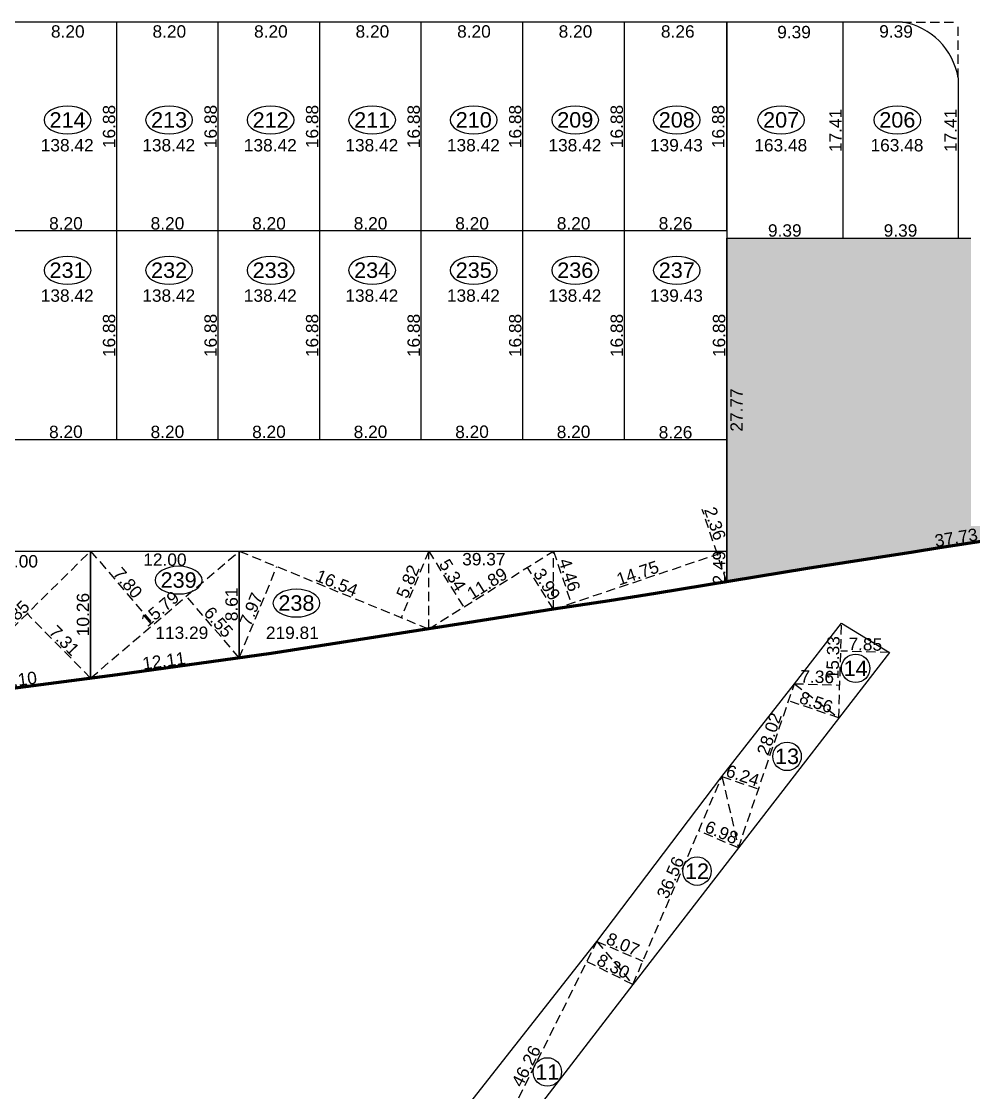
# Model space of a CAD drawing. Header units: millimetres. Extents: x 9625 to 10808, y -1607 to -1252.
# Drawn here: x 10515.7 to 10591.9, y -1510.8 to -1424.3 of the extents above; entities that cross this region are included whole.
import ezdxf

# ---------------------------------------------------------------- set-up
doc = ezdxf.new("R2010")
doc.units = ezdxf.units.MM
doc.header["$LTSCALE"] = 3
doc.header["$MEASUREMENT"] = 0
doc.header["$PDMODE"] = 35
doc.header["$PDSIZE"] = 1
doc.linetypes.add('1', pattern=[0])
doc.linetypes.add('HIDDEN', pattern=[0.375, 0.25, -0.125])
doc.layers.get('0').update_dxf_attribs({"linetype": '1'})
doc.layers.get('Defpoints').update_dxf_attribs({"linetype": 'HIDDEN'})
for name, color, linetype in [('DIM', 8, 'HIDDEN'), ('DIM1', 8, 'Continuous'), ('PLOT TEXT', 3, 'Continuous'), ('Text', 3, 'Continuous'), ('WALL', 6, 'Continuous')]:
    doc.layers.add(name, color=color, linetype=linetype)
doc.styles.add('ARIAL', font='arial.ttf')
doc.styles.get("Standard").update_dxf_attribs({"font": 'arial.ttf'})
doc.dimstyles.new('ISO-25', dxfattribs={"dimtxt": 1, "dimasz": 1, "dimexe": 0, "dimexo": 0, "dimgap": 0.1, "dimtad": 1, "dimzin": 0, "dimdsep": 46, "dimtxsty": 'Standard', "dimblk": 'NONE', "dimcen": 2.5, "dimse1": 1, "dimse2": 1, "dimclrd": 256, "dimclre": 256, "dimclrt": 3, "dimadec": 0, "dimazin": 0, "dimtfac": 1, "dimtmove": 0, "dimatfit": 3, "dimfxl": 1, "dimarcsym": 0})
doc.dimstyles.get("Standard").update_dxf_attribs({"dimtxt": 1, "dimasz": 0, "dimexe": 0, "dimexo": 0, "dimgap": 0.1, "dimtad": 1, "dimzin": 0, "dimdsep": 46, "dimtxsty": 'Standard', "dimcen": 0, "dimse1": 1, "dimse2": 1, "dimsd1": 1, "dimsd2": 1, "dimclrd": 256, "dimclre": 256, "dimclrt": 3, "dimadec": 0, "dimazin": 0, "dimtfac": 1, "dimtix": 1, "dimtofl": 0, "dimtmove": 2, "dimatfit": 3, "dimfxl": 1, "dimtolj": 1, "dimtzin": 0, "dimlwd": -1, "dimlwe": -1, "dimarcsym": 0})

# ---------------------------------------------------------------- blocks, each defined once
blk = doc.blocks.new('*D1762')
at = {"layer": 'Defpoints', "color": 0}
for p in [(10609.959, -1463.617), (10609.959, -1463.617), (10572.698, -1469.559)]:
    blk.add_point(p, dxfattribs=at)
at = {"layer": 'DIM1', "color": 3, "insert": (10591.232, -1465.985), "char_height": 1, "attachment_point": 5, "rotation": 9.06059}
blk.add_mtext('\\A1;37.73', dxfattribs=at)
blk = doc.blocks.new('*D1761')
at = {"layer": 'Defpoints', "color": 0}
for p in [(10572.698, -1441.788), (10675.519, -1441.788), (10675.519, -1441.788)]:
    blk.add_point(p, dxfattribs=at)
at = {"layer": 'DIM1', "color": 3, "insert": (10624.109, -1442.597), "char_height": 1, "attachment_point": 5}
blk.add_mtext('\\A1;102.82', dxfattribs=at)
blk = doc.blocks.new('*D1760')
at = {"layer": 'Defpoints', "color": 0}
for p in [(10572.698, -1441.788), (10572.698, -1441.788), (10572.698, -1469.559)]:
    blk.add_point(p, dxfattribs=at)
at = {"layer": 'DIM1', "color": 3, "insert": (10573.497, -1455.673), "char_height": 1, "attachment_point": 5, "rotation": 90}
blk.add_mtext('\\A1;27.77', dxfattribs=at)
blk = doc.blocks.new('*D1682')
at = {"layer": 'Defpoints', "color": 0}
for p in [(10558.717, -1467.071), (10560.139, -1471.297), (10560.139, -1471.297)]:
    blk.add_point(p, dxfattribs=at)
at = {"layer": 'DIM', "lineweight": -2}
blk.add_line((10558.717, -1467.071), (10560.139, -1471.297), dxfattribs=at)
at = {"layer": 'DIM', "color": 3, "insert": (10560.007, -1468.989), "char_height": 1, "attachment_point": 5, "rotation": 288.59824}
blk.add_mtext('4.46', dxfattribs=at)
blk = doc.blocks.new('_None')
blk = doc.blocks.new('*D1681')
at = {"layer": 'Defpoints', "color": 0}
for p in [(10571.946, -1467.324), (10571.946, -1467.324), (10572.698, -1469.559)]:
    blk.add_point(p, dxfattribs=at)
at = {"layer": 'DIM', "lineweight": -2}
for p, q in [((10571.946, -1467.324), (10570.73, -1463.709)), ((10572.698, -1469.559), (10571.946, -1467.324))]:
    blk.add_line(p, q, dxfattribs=at)
at = {"layer": 'DIM', "color": 3, "insert": (10571.757, -1464.848), "char_height": 1, "attachment_point": 5, "rotation": 288.59824}
blk.add_mtext('2.36', dxfattribs=at)
blk = doc.blocks.new('*D1680')
at = {"layer": 'Defpoints', "color": 0}
for p in [(10572.698, -1467.071), (10572.698, -1467.071), (10558.717, -1471.775)]:
    blk.add_point(p, dxfattribs=at)
at = {"layer": 'DIM', "lineweight": -2}
blk.add_line((10558.717, -1471.775), (10572.698, -1467.071), dxfattribs=at)
at = {"layer": 'DIM', "color": 3, "insert": (10565.513, -1468.844), "char_height": 1, "attachment_point": 5, "rotation": 18.59824}
blk.add_mtext('14.75', dxfattribs=at)
blk = doc.blocks.new('*D1679')
at = {"layer": 'Defpoints', "color": 0}
for p in [(10548.632, -1467.07), (10551.456, -1471.599), (10551.456, -1471.599)]:
    blk.add_point(p, dxfattribs=at)
at = {"layer": 'DIM', "lineweight": -2}
blk.add_line((10548.632, -1467.07), (10551.456, -1471.599), dxfattribs=at)
at = {"layer": 'DIM', "color": 3, "insert": (10550.562, -1469.011), "char_height": 1, "attachment_point": 5, "rotation": 301.94897}
blk.add_mtext('5.34', dxfattribs=at)
blk = doc.blocks.new('*D1678')
at = {"layer": 'Defpoints', "color": 0}
for p in [(10556.605, -1468.388), (10556.605, -1468.388), (10558.717, -1471.775)]:
    blk.add_point(p, dxfattribs=at)
at = {"layer": 'DIM', "lineweight": -2}
blk.add_line((10558.717, -1471.775), (10556.605, -1468.388), dxfattribs=at)
at = {"layer": 'DIM', "color": 3, "insert": (10558.179, -1469.758), "char_height": 1, "attachment_point": 5, "rotation": 301.94897}
blk.add_mtext('3.99', dxfattribs=at)
blk = doc.blocks.new('*D1677')
at = {"layer": 'Defpoints', "color": 0}
for p in [(10558.717, -1467.071), (10558.717, -1467.071), (10548.632, -1473.36)]:
    blk.add_point(p, dxfattribs=at)
at = {"layer": 'DIM', "lineweight": -2}
blk.add_line((10548.632, -1473.36), (10558.717, -1467.071), dxfattribs=at)
at = {"layer": 'DIM', "color": 3, "insert": (10553.351, -1469.697), "char_height": 1, "attachment_point": 5, "rotation": 31.94897}
blk.add_mtext('11.89', dxfattribs=at)
blk = doc.blocks.new('*D1676')
at = {"layer": 'Defpoints', "color": 0}
for p in [(10536.36, -1468.315), (10536.37, -1468.319), (10533.332, -1475.683)]:
    blk.add_point(p, dxfattribs=at)
at = {"layer": 'DIM', "lineweight": -2}
blk.add_line((10533.341, -1475.687), (10536.37, -1468.319), dxfattribs=at)
at = {"layer": 'DIM', "color": 3, "insert": (10534.291, -1471.771), "char_height": 1, "attachment_point": 5, "rotation": 67.65286}
blk.add_mtext('7.97', dxfattribs=at)
blk = doc.blocks.new('*D1675')
at = {"layer": 'Defpoints', "color": 0}
for p in [(10548.632, -1467.07), (10546.42, -1472.451), (10546.42, -1472.451)]:
    blk.add_point(p, dxfattribs=at)
at = {"layer": 'DIM', "lineweight": -2}
blk.add_line((10548.632, -1467.07), (10546.42, -1472.451), dxfattribs=at)
at = {"layer": 'DIM', "color": 3, "insert": (10546.961, -1469.529), "char_height": 1, "attachment_point": 5, "rotation": 67.65286}
blk.add_mtext('5.82', dxfattribs=at)
blk = doc.blocks.new('*D1674')
at = {"layer": 'Defpoints', "color": 0}
for p in [(10533.332, -1467.07), (10548.632, -1473.36), (10548.632, -1473.36)]:
    blk.add_point(p, dxfattribs=at)
at = {"layer": 'DIM', "lineweight": -2}
blk.add_line((10533.332, -1467.07), (10548.632, -1473.36), dxfattribs=at)
at = {"layer": 'DIM', "color": 3, "insert": (10541.214, -1469.651), "char_height": 1, "attachment_point": 5, "rotation": 337.65286}
blk.add_mtext('16.54', dxfattribs=at)
blk = doc.blocks.new('*D780')
at = {"layer": 'Defpoints', "color": 0}
for p in [(10591.388, -1441.788), (10600.388, -1441.788), (10600.388, -1441.788)]:
    blk.add_point(p, dxfattribs=at)
at = {"layer": 'DIM1', "color": 3, "insert": (10595.888, -1441.177), "char_height": 1, "attachment_point": 5}
blk.add_mtext('\\A1;9.00', dxfattribs=at)
blk = doc.blocks.new('*D1927')
at = {"layer": 'Defpoints', "color": 0}
for p in [(10582.088, -1441.788), (10591.388, -1441.788), (10591.388, -1441.788)]:
    blk.add_point(p, dxfattribs=at)
at = {"layer": 'DIM1', "color": 3, "insert": (10586.738, -1441.177), "char_height": 1, "attachment_point": 5}
blk.add_mtext('\\A1;9.39', dxfattribs=at)
blk = doc.blocks.new('*D1928')
at = {"layer": 'Defpoints', "color": 0}
for p in [(10582.088, -1424.331), (10591.388, -1424.382), (10591.389, -1424.33)]:
    blk.add_point(p, dxfattribs=at)
at = {"layer": 'DIM1', "color": 3, "insert": (10586.377, -1425.097), "char_height": 1, "attachment_point": 5, "rotation": 359.68534}
blk.add_mtext('\\A1;9.39', dxfattribs=at)
blk = doc.blocks.new('*D779')
at = {"layer": 'Defpoints', "color": 0}
for p in [(10591.388, -1424.382), (10591.388, -1441.788), (10591.388, -1441.788)]:
    blk.add_point(p, dxfattribs=at)
at = {"layer": 'DIM1', "color": 3, "insert": (10590.786, -1433.085), "char_height": 1, "attachment_point": 5, "rotation": 90}
blk.add_mtext('\\A1;17.41', dxfattribs=at)
blk = doc.blocks.new('*D778')
at = {"layer": 'Defpoints', "color": 0}
for p in [(10572.698, -1441.788), (10582.088, -1441.788), (10582.088, -1441.788)]:
    blk.add_point(p, dxfattribs=at)
at = {"layer": 'DIM1', "color": 3, "insert": (10577.393, -1441.177), "char_height": 1, "attachment_point": 5}
blk.add_mtext('\\A1;9.39', dxfattribs=at)
blk = doc.blocks.new('*D777')
at = {"layer": 'Defpoints', "color": 0}
for p in [(10572.698, -1424.382), (10582.088, -1424.382), (10582.088, -1424.382)]:
    blk.add_point(p, dxfattribs=at)
at = {"layer": 'DIM1', "color": 3, "insert": (10578.138, -1425.148), "char_height": 1, "attachment_point": 5, "rotation": 360}
blk.add_mtext('\\A1;9.39', dxfattribs=at)
blk = doc.blocks.new('*D776')
at = {"layer": 'Defpoints', "color": 0}
for p in [(10582.088, -1424.382), (10582.088, -1441.788), (10582.088, -1441.788)]:
    blk.add_point(p, dxfattribs=at)
at = {"layer": 'DIM1', "color": 3, "insert": (10581.486, -1433.085), "char_height": 1, "attachment_point": 5, "rotation": 90}
blk.add_mtext('\\A1;17.41', dxfattribs=at)
blk = doc.blocks.new('*D775')
at = {"layer": 'Defpoints', "color": 0}
for p in [(10564.438, -1424.331), (10572.698, -1424.331), (10572.698, -1424.331)]:
    blk.add_point(p, dxfattribs=at)
at = {"layer": 'DIM1', "color": 3, "insert": (10568.748, -1425.097), "char_height": 1, "attachment_point": 5, "rotation": 360}
blk.add_mtext('\\A1;8.26', dxfattribs=at)
blk = doc.blocks.new('*D774')
at = {"layer": 'Defpoints', "color": 0}
for p in [(10564.438, -1441.211), (10572.698, -1441.211), (10572.698, -1441.211)]:
    blk.add_point(p, dxfattribs=at)
at = {"layer": 'DIM1', "color": 3, "insert": (10568.568, -1440.6), "char_height": 1, "attachment_point": 5}
blk.add_mtext('\\A1;8.26', dxfattribs=at)
blk = doc.blocks.new('*D773')
at = {"layer": 'Defpoints', "color": 0}
for p in [(10572.638, -1424.331), (10572.638, -1441.211), (10572.638, -1441.211)]:
    blk.add_point(p, dxfattribs=at)
at = {"layer": 'DIM1', "color": 3, "insert": (10572.028, -1432.771), "char_height": 1, "attachment_point": 5, "rotation": 90}
blk.add_mtext('\\A1;16.88', dxfattribs=at)
blk = doc.blocks.new('*D772')
at = {"layer": 'Defpoints', "color": 0}
for p in [(10556.238, -1424.331), (10564.438, -1424.331), (10564.438, -1424.331)]:
    blk.add_point(p, dxfattribs=at)
at = {"layer": 'DIM1', "color": 3, "insert": (10560.488, -1425.097), "char_height": 1, "attachment_point": 5, "rotation": 360}
blk.add_mtext('\\A1;8.20', dxfattribs=at)
blk = doc.blocks.new('*D771')
at = {"layer": 'Defpoints', "color": 0}
for p in [(10556.238, -1441.211), (10564.438, -1441.211), (10564.438, -1441.211)]:
    blk.add_point(p, dxfattribs=at)
at = {"layer": 'DIM1', "color": 3, "insert": (10560.338, -1440.6), "char_height": 1, "attachment_point": 5}
blk.add_mtext('\\A1;8.20', dxfattribs=at)
blk = doc.blocks.new('*D770')
at = {"layer": 'Defpoints', "color": 0}
for p in [(10556.238, -1458.091), (10564.438, -1458.014), (10564.438, -1458.014)]:
    blk.add_point(p, dxfattribs=at)
at = {"layer": 'DIM1', "color": 3, "insert": (10560.333, -1457.442), "char_height": 1, "attachment_point": 5, "rotation": 0.53529}
blk.add_mtext('\\A1;8.20', dxfattribs=at)
blk = doc.blocks.new('*D769')
at = {"layer": 'Defpoints', "color": 0}
for p in [(10564.438, -1441.211), (10564.438, -1458.091), (10564.438, -1458.091)]:
    blk.add_point(p, dxfattribs=at)
at = {"layer": 'DIM1', "color": 3, "insert": (10563.828, -1449.651), "char_height": 1, "attachment_point": 5, "rotation": 90}
blk.add_mtext('\\A1;16.88', dxfattribs=at)
blk = doc.blocks.new('*D768')
at = {"layer": 'Defpoints', "color": 0}
for p in [(10564.438, -1424.331), (10564.438, -1441.211), (10564.438, -1441.211)]:
    blk.add_point(p, dxfattribs=at)
at = {"layer": 'DIM1', "color": 3, "insert": (10563.828, -1432.771), "char_height": 1, "attachment_point": 5, "rotation": 90}
blk.add_mtext('\\A1;16.88', dxfattribs=at)
blk = doc.blocks.new('*D767')
at = {"layer": 'Defpoints', "color": 0}
for p in [(10548.038, -1424.331), (10556.238, -1424.331), (10556.238, -1424.331)]:
    blk.add_point(p, dxfattribs=at)
at = {"layer": 'DIM1', "color": 3, "insert": (10552.288, -1425.097), "char_height": 1, "attachment_point": 5, "rotation": 360}
blk.add_mtext('\\A1;8.20', dxfattribs=at)
blk = doc.blocks.new('*D766')
at = {"layer": 'Defpoints', "color": 0}
for p in [(10548.038, -1441.211), (10556.238, -1441.211), (10556.238, -1441.211)]:
    blk.add_point(p, dxfattribs=at)
at = {"layer": 'DIM1', "color": 3, "insert": (10552.138, -1440.6), "char_height": 1, "attachment_point": 5}
blk.add_mtext('\\A1;8.20', dxfattribs=at)
blk = doc.blocks.new('*D765')
at = {"layer": 'Defpoints', "color": 0}
for p in [(10548.038, -1458.091), (10556.238, -1458.014), (10556.238, -1458.014)]:
    blk.add_point(p, dxfattribs=at)
at = {"layer": 'DIM1', "color": 3, "insert": (10552.133, -1457.442), "char_height": 1, "attachment_point": 5, "rotation": 0.53529}
blk.add_mtext('\\A1;8.20', dxfattribs=at)
blk = doc.blocks.new('*D764')
at = {"layer": 'Defpoints', "color": 0}
for p in [(10556.238, -1441.211), (10556.238, -1458.091), (10556.238, -1458.091)]:
    blk.add_point(p, dxfattribs=at)
at = {"layer": 'DIM1', "color": 3, "insert": (10555.628, -1449.651), "char_height": 1, "attachment_point": 5, "rotation": 90}
blk.add_mtext('\\A1;16.88', dxfattribs=at)
blk = doc.blocks.new('*D763')
at = {"layer": 'Defpoints', "color": 0}
for p in [(10556.238, -1424.331), (10556.238, -1441.211), (10556.238, -1441.211)]:
    blk.add_point(p, dxfattribs=at)
at = {"layer": 'DIM1', "color": 3, "insert": (10555.628, -1432.771), "char_height": 1, "attachment_point": 5, "rotation": 90}
blk.add_mtext('\\A1;16.88', dxfattribs=at)
blk = doc.blocks.new('*D762')
at = {"layer": 'Defpoints', "color": 0}
for p in [(10539.838, -1424.331), (10548.038, -1424.331), (10548.038, -1424.331)]:
    blk.add_point(p, dxfattribs=at)
at = {"layer": 'DIM1', "color": 3, "insert": (10544.088, -1425.097), "char_height": 1, "attachment_point": 5, "rotation": 360}
blk.add_mtext('\\A1;8.20', dxfattribs=at)
blk = doc.blocks.new('*D761')
at = {"layer": 'Defpoints', "color": 0}
for p in [(10539.838, -1441.211), (10548.038, -1441.211), (10548.038, -1441.211)]:
    blk.add_point(p, dxfattribs=at)
at = {"layer": 'DIM1', "color": 3, "insert": (10543.938, -1440.6), "char_height": 1, "attachment_point": 5}
blk.add_mtext('\\A1;8.20', dxfattribs=at)
blk = doc.blocks.new('*D760')
at = {"layer": 'Defpoints', "color": 0}
for p in [(10539.838, -1458.091), (10548.038, -1458.014), (10548.038, -1458.014)]:
    blk.add_point(p, dxfattribs=at)
at = {"layer": 'DIM1', "color": 3, "insert": (10543.933, -1457.442), "char_height": 1, "attachment_point": 5, "rotation": 0.53529}
blk.add_mtext('\\A1;8.20', dxfattribs=at)
blk = doc.blocks.new('*D759')
at = {"layer": 'Defpoints', "color": 0}
for p in [(10548.038, -1441.211), (10548.038, -1458.091), (10548.038, -1458.091)]:
    blk.add_point(p, dxfattribs=at)
at = {"layer": 'DIM1', "color": 3, "insert": (10547.428, -1449.651), "char_height": 1, "attachment_point": 5, "rotation": 90}
blk.add_mtext('\\A1;16.88', dxfattribs=at)
blk = doc.blocks.new('*D758')
at = {"layer": 'Defpoints', "color": 0}
for p in [(10548.038, -1424.331), (10548.038, -1441.211), (10548.038, -1441.211)]:
    blk.add_point(p, dxfattribs=at)
at = {"layer": 'DIM1', "color": 3, "insert": (10547.428, -1432.771), "char_height": 1, "attachment_point": 5, "rotation": 90}
blk.add_mtext('\\A1;16.88', dxfattribs=at)
blk = doc.blocks.new('*D757')
at = {"layer": 'Defpoints', "color": 0}
for p in [(10531.638, -1424.331), (10539.838, -1424.331), (10539.838, -1424.331)]:
    blk.add_point(p, dxfattribs=at)
at = {"layer": 'DIM1', "color": 3, "insert": (10535.888, -1425.097), "char_height": 1, "attachment_point": 5, "rotation": 360}
blk.add_mtext('\\A1;8.20', dxfattribs=at)
blk = doc.blocks.new('*D756')
at = {"layer": 'Defpoints', "color": 0}
for p in [(10531.638, -1441.211), (10539.838, -1441.211), (10539.838, -1441.211)]:
    blk.add_point(p, dxfattribs=at)
at = {"layer": 'DIM1', "color": 3, "insert": (10535.738, -1440.6), "char_height": 1, "attachment_point": 5}
blk.add_mtext('\\A1;8.20', dxfattribs=at)
blk = doc.blocks.new('*D755')
at = {"layer": 'Defpoints', "color": 0}
for p in [(10531.638, -1458.091), (10539.838, -1458.014), (10539.838, -1458.014)]:
    blk.add_point(p, dxfattribs=at)
at = {"layer": 'DIM1', "color": 3, "insert": (10535.733, -1457.442), "char_height": 1, "attachment_point": 5, "rotation": 0.53529}
blk.add_mtext('\\A1;8.20', dxfattribs=at)
blk = doc.blocks.new('*D754')
at = {"layer": 'Defpoints', "color": 0}
for p in [(10539.838, -1441.211), (10539.838, -1458.091), (10539.838, -1458.091)]:
    blk.add_point(p, dxfattribs=at)
at = {"layer": 'DIM1', "color": 3, "insert": (10539.228, -1449.651), "char_height": 1, "attachment_point": 5, "rotation": 90}
blk.add_mtext('\\A1;16.88', dxfattribs=at)
blk = doc.blocks.new('*D753')
at = {"layer": 'Defpoints', "color": 0}
for p in [(10539.838, -1424.331), (10539.838, -1441.211), (10539.838, -1441.211)]:
    blk.add_point(p, dxfattribs=at)
at = {"layer": 'DIM1', "color": 3, "insert": (10539.228, -1432.771), "char_height": 1, "attachment_point": 5, "rotation": 90}
blk.add_mtext('\\A1;16.88', dxfattribs=at)
blk = doc.blocks.new('*D752')
at = {"layer": 'Defpoints', "color": 0}
for p in [(10523.438, -1424.331), (10531.638, -1424.331), (10531.638, -1424.331)]:
    blk.add_point(p, dxfattribs=at)
at = {"layer": 'DIM1', "color": 3, "insert": (10527.688, -1425.097), "char_height": 1, "attachment_point": 5, "rotation": 360}
blk.add_mtext('\\A1;8.20', dxfattribs=at)
blk = doc.blocks.new('*D751')
at = {"layer": 'Defpoints', "color": 0}
for p in [(10523.438, -1441.211), (10531.638, -1441.211), (10531.638, -1441.211)]:
    blk.add_point(p, dxfattribs=at)
at = {"layer": 'DIM1', "color": 3, "insert": (10527.538, -1440.6), "char_height": 1, "attachment_point": 5}
blk.add_mtext('\\A1;8.20', dxfattribs=at)
blk = doc.blocks.new('*D750')
at = {"layer": 'Defpoints', "color": 0}
for p in [(10523.438, -1458.091), (10531.638, -1458.014), (10531.638, -1458.014)]:
    blk.add_point(p, dxfattribs=at)
at = {"layer": 'DIM1', "color": 3, "insert": (10527.533, -1457.442), "char_height": 1, "attachment_point": 5, "rotation": 0.53529}
blk.add_mtext('\\A1;8.20', dxfattribs=at)
blk = doc.blocks.new('*D749')
at = {"layer": 'Defpoints', "color": 0}
for p in [(10531.638, -1441.211), (10531.638, -1458.091), (10531.638, -1458.091)]:
    blk.add_point(p, dxfattribs=at)
at = {"layer": 'DIM1', "color": 3, "insert": (10531.028, -1449.651), "char_height": 1, "attachment_point": 5, "rotation": 90}
blk.add_mtext('\\A1;16.88', dxfattribs=at)
blk = doc.blocks.new('*D748')
at = {"layer": 'Defpoints', "color": 0}
for p in [(10531.638, -1424.331), (10531.638, -1441.211), (10531.638, -1441.211)]:
    blk.add_point(p, dxfattribs=at)
at = {"layer": 'DIM1', "color": 3, "insert": (10531.028, -1432.771), "char_height": 1, "attachment_point": 5, "rotation": 90}
blk.add_mtext('\\A1;16.88', dxfattribs=at)
blk = doc.blocks.new('*D747')
at = {"layer": 'Defpoints', "color": 0}
for p in [(10515.238, -1424.331), (10523.438, -1424.331), (10523.438, -1424.331)]:
    blk.add_point(p, dxfattribs=at)
at = {"layer": 'DIM1', "color": 3, "insert": (10519.488, -1425.097), "char_height": 1, "attachment_point": 5, "rotation": 360}
blk.add_mtext('\\A1;8.20', dxfattribs=at)
blk = doc.blocks.new('*D746')
at = {"layer": 'Defpoints', "color": 0}
for p in [(10515.238, -1441.211), (10523.438, -1441.211), (10523.438, -1441.211)]:
    blk.add_point(p, dxfattribs=at)
at = {"layer": 'DIM1', "color": 3, "insert": (10519.338, -1440.6), "char_height": 1, "attachment_point": 5}
blk.add_mtext('\\A1;8.20', dxfattribs=at)
blk = doc.blocks.new('*D745')
at = {"layer": 'Defpoints', "color": 0}
for p in [(10515.238, -1458.091), (10523.438, -1458.014), (10523.438, -1458.014)]:
    blk.add_point(p, dxfattribs=at)
at = {"layer": 'DIM1', "color": 3, "insert": (10519.333, -1457.442), "char_height": 1, "attachment_point": 5, "rotation": 0.53529}
blk.add_mtext('\\A1;8.20', dxfattribs=at)
blk = doc.blocks.new('*D744')
at = {"layer": 'Defpoints', "color": 0}
for p in [(10523.438, -1441.211), (10523.438, -1458.091), (10523.438, -1458.091)]:
    blk.add_point(p, dxfattribs=at)
at = {"layer": 'DIM1', "color": 3, "insert": (10522.828, -1449.651), "char_height": 1, "attachment_point": 5, "rotation": 90}
blk.add_mtext('\\A1;16.88', dxfattribs=at)
blk = doc.blocks.new('*D743')
at = {"layer": 'Defpoints', "color": 0}
for p in [(10523.438, -1424.331), (10523.438, -1441.211), (10523.438, -1441.211)]:
    blk.add_point(p, dxfattribs=at)
at = {"layer": 'DIM1', "color": 3, "insert": (10522.828, -1432.771), "char_height": 1, "attachment_point": 5, "rotation": 90}
blk.add_mtext('\\A1;16.88', dxfattribs=at)
blk = doc.blocks.new('*D427')
at = {"layer": 'Defpoints', "color": 0}
for p in [(10578.154, -1477.845), (10581.831, -1477.953), (10581.833, -1477.892)]:
    blk.add_point(p, dxfattribs=at)
at = {"layer": 'DIM', "lineweight": -2}
blk.add_line((10578.156, -1477.785), (10581.833, -1477.892), dxfattribs=at)
at = {"layer": 'DIM', "color": 3, "insert": (10580.012, -1477.228), "char_height": 1, "attachment_point": 5, "rotation": 358.33006}
blk.add_mtext('7.36', dxfattribs=at)
blk = doc.blocks.new('*D426')
at = {"layer": 'Defpoints', "color": 0}
for p in [(10581.913, -1475.151), (10581.913, -1475.151), (10585.838, -1475.265)]:
    blk.add_point(p, dxfattribs=at)
at = {"layer": 'DIM', "lineweight": -2}
blk.add_line((10585.838, -1475.265), (10581.913, -1475.151), dxfattribs=at)
at = {"layer": 'DIM', "color": 3, "insert": (10583.893, -1474.598), "char_height": 1, "attachment_point": 5, "rotation": 358.33006}
blk.add_mtext('7.85', dxfattribs=at)
blk = doc.blocks.new('*D425')
at = {"layer": 'Defpoints', "color": 0}
for p in [(10581.979, -1472.89), (10581.979, -1472.89), (10581.755, -1480.552)]:
    blk.add_point(p, dxfattribs=at)
at = {"layer": 'DIM', "lineweight": -2}
blk.add_line((10581.755, -1480.552), (10581.979, -1472.89), dxfattribs=at)
at = {"layer": 'DIM', "color": 3, "insert": (10581.286, -1475.682), "char_height": 1, "attachment_point": 5, "rotation": 88.33006}
blk.add_mtext('15.33', dxfattribs=at)
blk = doc.blocks.new('*D424')
at = {"layer": 'Defpoints', "color": 0}
for p in [(10572.319, -1485.284), (10575.272, -1486.292), (10575.272, -1486.292)]:
    blk.add_point(p, dxfattribs=at)
at = {"layer": 'DIM', "lineweight": -2}
blk.add_line((10572.319, -1485.284), (10575.272, -1486.292), dxfattribs=at)
at = {"layer": 'DIM', "color": 3, "insert": (10573.993, -1485.21), "char_height": 1, "attachment_point": 5, "rotation": 341.16059}
blk.add_mtext('6.24', dxfattribs=at)
blk = doc.blocks.new('*D423')
at = {"layer": 'Defpoints', "color": 0}
for p in [(10577.703, -1479.169), (10577.703, -1479.169), (10581.755, -1480.552)]:
    blk.add_point(p, dxfattribs=at)
at = {"layer": 'DIM', "lineweight": -2}
blk.add_line((10581.755, -1480.552), (10577.703, -1479.169), dxfattribs=at)
at = {"layer": 'DIM', "color": 3, "insert": (10579.926, -1479.282), "char_height": 1, "attachment_point": 5, "rotation": 341.16059}
blk.add_mtext('8.56', dxfattribs=at)
blk = doc.blocks.new('*D422')
at = {"layer": 'Defpoints', "color": 0}
for p in [(10578.174, -1477.786), (10578.174, -1477.786), (10573.65, -1491.046)]:
    blk.add_point(p, dxfattribs=at)
at = {"layer": 'DIM', "lineweight": -2}
blk.add_line((10573.65, -1491.046), (10578.174, -1477.786), dxfattribs=at)
at = {"layer": 'DIM', "color": 3, "insert": (10576.144, -1481.846), "char_height": 1, "attachment_point": 5, "rotation": 71.16059}
blk.add_mtext('28.02', dxfattribs=at)
blk = doc.blocks.new('*D421')
at = {"layer": 'Defpoints', "color": 0}
for p in [(10562.225, -1498.607), (10565.933, -1500.195), (10565.933, -1500.195)]:
    blk.add_point(p, dxfattribs=at)
at = {"layer": 'DIM', "lineweight": -2}
blk.add_line((10562.225, -1498.607), (10565.933, -1500.195), dxfattribs=at)
at = {"layer": 'DIM', "color": 3, "insert": (10564.319, -1498.839), "char_height": 1, "attachment_point": 5, "rotation": 336.81417}
blk.add_mtext('8.07', dxfattribs=at)
blk = doc.blocks.new('*D420')
at = {"layer": 'Defpoints', "color": 0}
for p in [(10570.44, -1489.671), (10570.44, -1489.671), (10573.65, -1491.046)]:
    blk.add_point(p, dxfattribs=at)
at = {"layer": 'DIM', "lineweight": -2}
blk.add_line((10573.65, -1491.046), (10570.44, -1489.671), dxfattribs=at)
at = {"layer": 'DIM', "color": 3, "insert": (10572.286, -1489.797), "char_height": 1, "attachment_point": 5, "rotation": 336.81417}
blk.add_mtext('6.98', dxfattribs=at)
blk = doc.blocks.new('*D419')
at = {"layer": 'Defpoints', "color": 0}
for p in [(10572.319, -1485.284), (10572.319, -1485.284), (10565.122, -1502.088)]:
    blk.add_point(p, dxfattribs=at)
at = {"layer": 'DIM', "lineweight": -2}
blk.add_line((10565.122, -1502.088), (10572.319, -1485.284), dxfattribs=at)
at = {"layer": 'DIM', "color": 3, "insert": (10568.159, -1493.446), "char_height": 1, "attachment_point": 5, "rotation": 66.81417}
blk.add_mtext('36.56', dxfattribs=at)
blk = doc.blocks.new('*D417')
at = {"layer": 'Defpoints', "color": 0}
for p in [(10561.412, -1500.233), (10561.412, -1500.233), (10565.122, -1502.088)]:
    blk.add_point(p, dxfattribs=at)
at = {"layer": 'DIM', "lineweight": -2}
blk.add_line((10565.122, -1502.088), (10561.412, -1500.233), dxfattribs=at)
at = {"layer": 'DIM', "color": 3, "insert": (10563.54, -1500.614), "char_height": 1, "attachment_point": 5, "rotation": 333.43387}
blk.add_mtext('8.30', dxfattribs=at)
blk = doc.blocks.new('*D416')
at = {"layer": 'Defpoints', "color": 0}
for p in [(10562.225, -1498.607), (10562.225, -1498.607), (10551.882, -1519.293)]:
    blk.add_point(p, dxfattribs=at)
at = {"layer": 'DIM', "lineweight": -2}
blk.add_line((10551.882, -1519.293), (10562.225, -1498.607), dxfattribs=at)
at = {"layer": 'DIM', "color": 3, "insert": (10556.507, -1508.677), "char_height": 1, "attachment_point": 5, "rotation": 63.43387}
blk.add_mtext('46.26', dxfattribs=at)
blk = doc.blocks.new('*D287')
at = {"layer": 'Defpoints', "color": 0}
for p in [(10516.203, -1472.123), (10516.203, -1472.123), (10521.332, -1477.328)]:
    blk.add_point(p, dxfattribs=at)
at = {"layer": 'DIM', "lineweight": -2}
blk.add_line((10521.332, -1477.328), (10516.203, -1472.123), dxfattribs=at)
at = {"layer": 'DIM', "color": 3, "insert": (10519.203, -1474.297), "char_height": 1, "attachment_point": 5, "rotation": 314.57603}
blk.add_mtext('7.31', dxfattribs=at)
blk = doc.blocks.new('*D286')
at = {"layer": 'Defpoints', "color": 0}
for p in [(10521.332, -1467.07), (10521.332, -1467.07), (10509.332, -1478.894)]:
    blk.add_point(p, dxfattribs=at)
at = {"layer": 'DIM', "lineweight": -2}
blk.add_line((10509.332, -1478.894), (10521.332, -1467.07), dxfattribs=at)
at = {"layer": 'DIM', "color": 3, "insert": (10514.903, -1472.547), "char_height": 1, "attachment_point": 5, "rotation": 44.57603}
blk.add_mtext('16.85', dxfattribs=at)
blk = doc.blocks.new('*D285')
at = {"layer": 'Defpoints', "color": 0}
for p in [(10521.332, -1467.07), (10526.398, -1472.997), (10526.398, -1472.997)]:
    blk.add_point(p, dxfattribs=at)
at = {"layer": 'DIM', "lineweight": -2}
blk.add_line((10521.331, -1467.07), (10526.398, -1472.997), dxfattribs=at)
at = {"layer": 'DIM', "color": 3, "insert": (10524.329, -1469.637), "char_height": 1, "attachment_point": 5, "rotation": 310.52337}
blk.add_mtext('7.80', dxfattribs=at)
blk = doc.blocks.new('*D284')
at = {"layer": 'Defpoints', "color": 0}
for p in [(10529.069, -1470.714), (10529.078, -1470.706), (10533.332, -1475.683)]:
    blk.add_point(p, dxfattribs=at)
at = {"layer": 'DIM', "lineweight": -2}
blk.add_line((10533.323, -1475.69), (10529.069, -1470.714), dxfattribs=at)
at = {"layer": 'DIM', "color": 3, "insert": (10531.66, -1472.805), "char_height": 1, "attachment_point": 5, "rotation": 310.52337}
blk.add_mtext('6.55', dxfattribs=at)
blk = doc.blocks.new('*D283')
at = {"layer": 'Defpoints', "color": 0}
for p in [(10533.332, -1467.07), (10533.332, -1467.07), (10521.332, -1477.328)]:
    blk.add_point(p, dxfattribs=at)
at = {"layer": 'DIM', "lineweight": -2}
blk.add_line((10521.332, -1477.328), (10533.332, -1467.07), dxfattribs=at)
at = {"layer": 'DIM', "color": 3, "insert": (10526.935, -1471.735), "char_height": 1, "attachment_point": 5, "rotation": 40.52337}
blk.add_mtext('15.79', dxfattribs=at)
blk = doc.blocks.new('*D194')
at = {"layer": 'Defpoints', "color": 0}
for p in [(10572.698, -1441.211), (10572.698, -1441.211), (10572.698, -1458.091)]:
    blk.add_point(p, dxfattribs=at)
at = {"layer": 'DIM1', "color": 3, "insert": (10572.088, -1449.651), "char_height": 1, "attachment_point": 5, "rotation": 89.99985}
blk.add_mtext('\\A1;16.88', dxfattribs=at)
blk = doc.blocks.new('*D134')
at = {"layer": 'Defpoints', "color": 0}
for p in [(10533.332, -1475.683), (10533.334, -1475.703), (10521.332, -1477.328)]:
    blk.add_point(p, dxfattribs=at)
at = {"layer": 'DIM1', "color": 3, "insert": (10527.253, -1475.929), "char_height": 1, "attachment_point": 5, "rotation": 7.80652}
blk.add_mtext('\\A1;12.11', dxfattribs=at)
blk = doc.blocks.new('*D133')
at = {"layer": 'Defpoints', "color": 0}
for p in [(10521.332, -1477.328), (10521.332, -1477.328), (10509.332, -1478.894)]:
    blk.add_point(p, dxfattribs=at)
at = {"layer": 'DIM1', "color": 3, "insert": (10515.253, -1477.505), "char_height": 1, "attachment_point": 5, "rotation": 7.43569}
blk.add_mtext('\\A1;12.10', dxfattribs=at)
blk = doc.blocks.new('*D100')
at = {"layer": 'Defpoints', "color": 0}
for p in [(10521.332, -1467.07), (10521.332, -1467.07), (10521.332, -1477.328)]:
    blk.add_point(p, dxfattribs=at)
at = {"layer": 'DIM1', "color": 3, "insert": (10520.721, -1472.199), "char_height": 1, "attachment_point": 5, "rotation": 90}
blk.add_mtext('\\A1;10.26', dxfattribs=at)
blk = doc.blocks.new('*D99')
at = {"layer": 'Defpoints', "color": 0}
for p in [(10533.332, -1467.07), (10533.332, -1467.07), (10533.332, -1475.683)]:
    blk.add_point(p, dxfattribs=at)
at = {"layer": 'DIM1', "color": 3, "insert": (10532.721, -1471.376), "char_height": 1, "attachment_point": 5, "rotation": 90}
blk.add_mtext('\\A1;8.61', dxfattribs=at)
blk = doc.blocks.new('*D98')
at = {"layer": 'Defpoints', "color": 0}
for p in [(10533.332, -1467.07), (10572.698, -1467.071), (10572.698, -1467.071)]:
    blk.add_point(p, dxfattribs=at)
at = {"layer": 'DIM1', "color": 3, "insert": (10553.09, -1467.731), "char_height": 1, "attachment_point": 5, "rotation": 359.99952}
blk.add_mtext('\\A1;39.37', dxfattribs=at)
blk = doc.blocks.new('*D97')
at = {"layer": 'Defpoints', "color": 0}
for p in [(10521.332, -1467.07), (10533.332, -1467.07), (10533.332, -1467.07)]:
    blk.add_point(p, dxfattribs=at)
at = {"layer": 'DIM1', "color": 3, "insert": (10527.332, -1467.768), "char_height": 1, "attachment_point": 5}
blk.add_mtext('\\A1;12.00', dxfattribs=at)
blk = doc.blocks.new('*D96')
at = {"layer": 'Defpoints', "color": 0}
for p in [(10509.332, -1467.07), (10521.332, -1467.07), (10521.332, -1467.07)]:
    blk.add_point(p, dxfattribs=at)
at = {"layer": 'DIM1', "color": 3, "insert": (10515.332, -1467.9), "char_height": 1, "attachment_point": 5, "rotation": 359.99792}
blk.add_mtext('\\A1;12.00', dxfattribs=at)
blk = doc.blocks.new('*D1920')
at = {"layer": 'Defpoints', "color": 0}
for p in [(10564.438, -1458.091), (10572.698, -1458.091), (10572.698, -1458.091)]:
    blk.add_point(p, dxfattribs=at)
at = {"layer": 'DIM1', "color": 3, "insert": (10568.568, -1457.48), "char_height": 1, "attachment_point": 5}
blk.add_mtext('\\A1;8.26', dxfattribs=at)
blk = doc.blocks.new('*D1933')
at = {"layer": 'Defpoints', "color": 0}
for p in [(10572.698, -1467.071), (10572.698, -1467.071), (10572.698, -1469.559)]:
    blk.add_point(p, dxfattribs=at)
at = {"layer": 'DIM', "lineweight": -2}
blk.add_line((10572.698, -1469.559), (10572.698, -1467.071), dxfattribs=at)
at = {"layer": 'DIM', "color": 3, "insert": (10572.088, -1468.407), "char_height": 1, "attachment_point": 5, "rotation": 90}
blk.add_mtext('2.49', dxfattribs=at)

msp = doc.modelspace()

# ---------------------------------------------------------------- hatches: boundary and pattern name
at = {"layer": 'DIM', "ltscale": 0.05}
h = msp.add_hatch(dxfattribs=at)
h.set_pattern_fill('DOTS', color=82, scale=10)
h.paths.add_polyline_path([(10776.9077, -1564.1883), (10786.1515, -1555.1656), (10801.2252, -1540.4999), (10803.1904, -1538.5213), (10772.71, -1507.1009), (10764.6314, -1507.1009), (10764.6314, -1556.1009), (10759.6314, -1556.1009), (10759.6314, -1566.1006), (10759.6314, -1566.103), (10714.6314, -1566.1013), (10704.6314, -1566.1009), (10704.6314, -1577.1115), (10708.4604, -1576.317), (10722.7835, -1573.3041), (10725.7102, -1572.6806), (10745.611, -1578.6242), (10757.6224, -1582.1007), (10758.4076, -1582.3165), (10758.8723, -1581.8851), (10767.832, -1573.0911), (10771.1151, -1569.8688)])
h.paths.add_polyline_path([(10659.8884, -1441.7876), (10659.8884, -1451.0389), (10659.8884, -1451.0389), (10655.4524, -1452.3754), (10651.3485, -1453.6281), (10647.3092, -1454.7502), (10639.291, -1457.0142), (10637.4855, -1457.4225), (10630.1511, -1459.0811), (10621.7006, -1460.9893), (10618.3662, -1461.7423), (10608.6872, -1463.9009), (10604.2272, -1464.5509), (10602.4983, -1464.8388), (10599.9092, -1465.2688), (10595.193, -1465.999), (10589.887, -1466.8204), (10587.7681, -1467.1485), (10579.237, -1468.4859), (10572.6982, -1469.5592), (10572.6982, -1441.7876)])

# ---------------------------------------------------------------- linework, layer by layer
at = {"color": 7, "lineweight": 25}
msp.add_line((10572.6983, -1441.211), (10572.6983, -1424.331), dxfattribs=at)
at = {"layer": 'DIM'}
for p, q in [((10548.6318, -1473.3602), (10548.6318, -1467.0705)), ((10558.7172, -1471.7754), (10558.7172, -1467.0706)), ((10578.1745, -1477.7857), (10581.7554, -1480.5515)), ((10572.3192, -1485.2842), (10573.6502, -1491.0456)), ((10562.2252, -1498.6065), (10565.1218, -1502.0884))]:
    msp.add_line(p, q, dxfattribs=at)
at = {"layer": 'PLOT TEXT', "extrusion": (0, 0, -1)}
for centre in [(10519.4696, -1432.2408), (10527.6696, -1432.2408), (10535.8696, -1432.2408), (10544.0696, -1432.2408), (10552.2696, -1432.2408), (10560.4696, -1432.2408), (10568.6696, -1432.2408), (10577.0961, -1432.2408), (10586.4804, -1432.2408), (10519.4696, -1444.3882), (10527.6696, -1444.3882), (10535.8696, -1444.3882), (10544.0696, -1444.3882), (10552.2696, -1444.3882), (10560.4696, -1444.3882), (10568.6696, -1444.3882), (10528.4385, -1469.4192), (10537.9507, -1471.2758)]:
    msp.add_ellipse(centre, major_axis=(1.9004, 0), ratio=0.5882805, dxfattribs=at)
at = {"layer": 'Text', "linetype": 'Continuous'}
for centre in [(10583.1132, -1476.5444), (10577.5741, -1483.6582), (10570.3031, -1492.9259), (10558.2164, -1509.1505)]:
    msp.add_circle(centre, 1.1515, dxfattribs=at)
at = {"layer": 'WALL', "lineweight": 25}
for p, q in [((10586.8884, -1424.331), (10454.1384, -1424.331)), ((10523.4384, -1458.091), (10523.4384, -1424.2799)), ((10531.6384, -1458.091), (10531.6384, -1424.2799)), ((10539.8384, -1458.091), (10539.8384, -1424.2799)), ((10548.0384, -1458.091), (10548.0384, -1424.2799)), ((10556.2384, -1458.091), (10556.2384, -1424.2799)), ((10564.4384, -1458.091), (10564.4384, -1424.2799)), ((10572.6982, -1424.331), (10572.6982, -1469.5592)), ((10582.0884, -1424.331), (10582.0884, -1441.7876)), ((10591.3884, -1428.831), (10591.3884, -1441.7876)), ((10572.6982, -1441.211), (10449.6384, -1441.211)), ((10572.6982, -1441.7876), (10659.8884, -1441.7876)), ((10572.6982, -1458.091), (10454.1384, -1458.091)), ((10369.6239, -1467.0683), (10572.6982, -1467.0708)), ((10521.3316, -1467.0704), (10521.3316, -1477.3277)), ((10521.3316, -1477.3277), (10521.3316, -1467.0704)), ((10533.3316, -1467.0704), (10533.3316, -1475.6825)), ((10533.3316, -1475.6825), (10533.3316, -1467.0704))]:
    msp.add_line(p, q, dxfattribs=at)
at = {"layer": 'WALL', "linetype": 'HIDDEN', "lineweight": 25}
for p in [(10586.8884, -1424.331), (10591.3884, -1428.831)]:
    msp.add_line(p, (10591.3884, -1424.331), dxfattribs=at)
at = {"layer": 'WALL'}
for points in [[(10659.8884, -1441.7876), (10659.8884, -1451.0389), (10659.8884, -1451.0389), (10655.4524, -1452.3754), (10651.3485, -1453.6281), (10647.3092, -1454.7502), (10639.291, -1457.0142), (10637.4855, -1457.4225), (10630.1511, -1459.0811), (10621.7006, -1460.9893), (10618.3662, -1461.7423), (10608.6872, -1463.9009), (10604.2272, -1464.5509), (10602.4983, -1464.8388), (10599.9092, -1465.2688), (10595.193, -1465.999), (10589.887, -1466.8204), (10587.7681, -1467.1485), (10579.237, -1468.4859), (10572.6982, -1469.5592), (10572.6982, -1441.7876), (10659.8884, -1441.7876)], [(10542.3468, -1523.9091), (10562.2252, -1498.6065), (10572.3192, -1485.2842), (10578.1745, -1477.7857), (10581.9788, -1472.8904), (10585.8382, -1475.2655), (10573.6502, -1491.0456), (10565.1218, -1502.0884), (10551.8816, -1519.2929)]]:
    msp.add_lwpolyline(points, dxfattribs=at)
at = {"layer": 'WALL', "color": 5, "linetype": 'Continuous', "lineweight": 70}
msp.add_lwpolyline([(10595.193, -1465.999), (10589.887, -1466.8204), (10587.7681, -1467.1485), (10579.237, -1468.4859), (10566.9424, -1470.5039), (10563.2339, -1471.0772), (10558.7172, -1471.7754), (10551.771, -1472.8669), (10548.6318, -1473.3602), (10535.899, -1475.3488), (10523.4908, -1477.0637), (10506.7603, -1479.2472), (10504.7483, -1479.5389), (10502.895, -1479.8076), (10483.4061, -1481.1249), (10460.7649, -1482.5516), (10443.6989, -1483.5852)], dxfattribs=at)
at = {"layer": 'WALL'}
msp.add_lwpolyline([(10533.3317, -1467.0704), (10572.6982, -1467.0703), (10572.6982, -1469.5592), (10558.7172, -1471.7754), (10548.6318, -1473.3602), (10533.3345, -1475.7032), (10533.3316, -1475.6825)], close=True, dxfattribs=at)
at = {"layer": 'WALL', "lineweight": 25}
msp.add_arc((10585.9869, -1429.7326), 5.4763, 9.475941, 80.524059, dxfattribs=at)

# ---------------------------------------------------------------- texts
at = {"layer": 'PLOT TEXT', "linetype": 'Continuous', "attachment_point": 5, "style": 'ARIAL'}
for s, insert, char_height in [('\\A1;214', (10519.4696, -1432.2408), 1.25), ('\\A1;213', (10527.6696, -1432.2408), 1.25), ('\\A1;212', (10535.8696, -1432.2408), 1.25), ('\\A1;211', (10544.0696, -1432.2408), 1.25), ('\\A1;210', (10552.2696, -1432.2408), 1.25), ('\\A1;209', (10560.4696, -1432.2408), 1.25), ('\\A1;208', (10568.6696, -1432.2408), 1.25), ('\\A1;207', (10577.0961, -1432.2408), 1.25), ('\\A1;206', (10586.4804, -1432.2408), 1.25), ('\\A1;138.42', (10519.4409, -1434.2863), 1), ('\\A1;138.42', (10527.6409, -1434.2863), 1), ('\\A1;138.42', (10535.8409, -1434.2863), 1), ('\\A1;138.42', (10544.0409, -1434.2863), 1), ('\\A1;138.42', (10552.2409, -1434.2863), 1), ('\\A1;138.42', (10560.4409, -1434.2863), 1), ('\\A1;139.43', (10568.6409, -1434.2863), 1), ('\\A1;163.48', (10577.0674, -1434.2863), 1), ('\\A1;163.48', (10586.4516, -1434.2863), 1), ('\\A1;231', (10519.4696, -1444.3882), 1.25), ('\\A1;232', (10527.6696, -1444.3882), 1.25), ('\\A1;233', (10535.8696, -1444.3882), 1.25), ('\\A1;234', (10544.0696, -1444.3882), 1.25), ('\\A1;235', (10552.2696, -1444.3882), 1.25), ('\\A1;236', (10560.4696, -1444.3882), 1.25), ('\\A1;237', (10568.6696, -1444.3882), 1.25), ('\\A1;138.42', (10519.4409, -1446.4338), 1), ('\\A1;138.42', (10527.6409, -1446.4338), 1), ('\\A1;138.42', (10535.8409, -1446.4338), 1), ('\\A1;138.42', (10544.0409, -1446.4338), 1), ('\\A1;138.42', (10552.2409, -1446.4338), 1), ('\\A1;138.42', (10560.4409, -1446.4338), 1), ('\\A1;139.43', (10568.6409, -1446.4338), 1), ('\\A1;239', (10528.4385, -1469.4192), 1.25), ('\\A1;238', (10537.9507, -1471.2758), 1.25), ('\\A1;113.29', (10528.697, -1473.6789), 1), ('\\A1;219.81', (10537.624, -1473.6789), 1)]:
    msp.add_mtext(s, dxfattribs=dict(at, insert=insert, char_height=char_height))
at = {"layer": 'Text', "linetype": 'Continuous', "char_height": 1.25, "attachment_point": 5, "style": 'ARIAL'}
for s, insert in [('\\A1;14', (10583.1132, -1476.5444)), ('\\A1;13', (10577.5741, -1483.6582)), ('\\A1;12', (10570.3031, -1492.9259)), ('\\A1;11', (10558.2164, -1509.1505))]:
    msp.add_mtext(s, dxfattribs=dict(at, insert=insert))

# ---------------------------------------------------------------- dimensions: what is measured, and where the dimension line sits
at = {"layer": 'DIM'}
for p1, p2, distance, picture, middle in [((10572.6982, -1469.5592), (10571.946, -1467.3239), 0, '*D1681', (10571.7574, -1464.8478)), ((10509.3316, -1478.8939), (10521.3316, -1467.0701), 0, '*D286', (10514.9031, -1472.5471)), ((10521.3316, -1467.0701), (10526.398, -1472.9972), -0.0002, '*D285', (10524.3288, -1469.6371)), ((10521.3316, -1477.3277), (10533.3316, -1467.0703), -0.0001, '*D283', (10526.935, -1471.735)), ((10533.3316, -1467.0704), (10548.6318, -1473.3602), 0, '*D1674', (10541.2139, -1469.6506)), ((10548.6318, -1467.0705), (10546.4199, -1472.4509), 0, '*D1675', (10546.9611, -1469.5285)), ((10548.6318, -1467.0705), (10551.4559, -1471.599), 0, '*D1679', (10550.5622, -1469.0115)), ((10548.6318, -1473.3602), (10558.7172, -1467.0706), 0, '*D1677', (10553.3514, -1469.6973)), ((10558.7172, -1467.0706), (10560.1393, -1471.2969), 0, '*D1682', (10560.007, -1468.989)), ((10558.7172, -1471.7754), (10572.6982, -1467.0708), 0, '*D1680', (10565.513, -1468.8444)), ((10533.3316, -1475.6825), (10536.3602, -1468.3154), -0.0105, '*D1676', (10534.2909, -1471.7708)), ((10558.7172, -1471.7754), (10556.6047, -1468.388), 0, '*D1678', (10558.1793, -1469.7584)), ((10533.3316, -1475.6825), (10529.0781, -1470.7063), 0.0113, '*D284', (10531.6604, -1472.805)), ((10521.3316, -1477.3277), (10516.2034, -1472.123), 0, '*D287', (10519.2027, -1474.2966))]:
    dim = msp.add_aligned_dim(p1=p1, p2=p2, distance=distance, dimstyle='ISO-25', dxfattribs=at)
    dim.commit()
    dim.dimension.update_dxf_attribs({"geometry": picture, "text_midpoint": middle})
for base, p1, p2, angle, override, picture, middle, dimtype in [((10572.6982, -1467.0708), (10572.6982, -1469.5592), (10572.6982, -1467.0708), 90, {"dimblk": 'None'}, '*D1933', (10572.6982, -1468.4068), 161), ((10581.9788, -1472.8904), (10581.7554, -1480.5515), (10581.9788, -1472.8904), 88.330063, {"dimlfac": 2}, '*D425', (10581.8969, -1475.6995), 129), ((10578.1745, -1477.7857), (10573.6502, -1491.0456), (10578.1745, -1477.7857), 71.160588, {"dimlfac": 2}, '*D422', (10576.7217, -1482.0436), 129)]:
    dim = msp.add_linear_dim(base=base, p1=p1, p2=p2, angle=angle, dimstyle='ISO-25', override=override, dxfattribs=at)
    dim.commit()
    dim.dimension.update_dxf_attribs({"geometry": picture, "text_midpoint": middle, "dimtype": dimtype})
for p1, p2, distance, picture, middle in [((10585.8382, -1475.2655), (10581.9129, -1475.151), 0, '*D426', (10583.8933, -1474.5979)), ((10578.1541, -1477.8454), (10581.8312, -1477.9526), 0.0602, '*D427', (10580.0122, -1477.2281)), ((10581.7554, -1480.5515), (10577.7026, -1479.1687), 0, '*D423', (10579.9262, -1479.2823)), ((10572.3192, -1485.2842), (10575.2722, -1486.2918), 0, '*D424', (10573.9929, -1485.2101)), ((10565.1218, -1502.0884), (10572.3192, -1485.2842), 0, '*D419', (10568.1589, -1493.4458)), ((10573.6502, -1491.0456), (10570.4403, -1489.6708), 0, '*D420', (10572.2857, -1489.7969)), ((10562.2252, -1498.6065), (10565.9329, -1500.1946), 0, '*D421', (10564.3195, -1498.8393)), ((10551.8816, -1519.2929), (10562.2252, -1498.6065), 0, '*D416', (10556.5073, -1508.6766)), ((10565.1218, -1502.0884), (10561.4118, -1500.2333), 0, '*D417', (10563.54, -1500.6145))]:
    dim = msp.add_aligned_dim(p1=p1, p2=p2, distance=distance, dimstyle='ISO-25', override={"dimlfac": 2}, dxfattribs=at)
    dim.commit()
    dim.dimension.update_dxf_attribs({"geometry": picture, "text_midpoint": middle})
at = {"layer": 'DIM1'}
for base, p1, p2, angle, picture, middle in [((10523.4384, -1424.331), (10515.2384, -1424.331), (10523.4384, -1424.331), 360, '*D747', (10519.4878, -1425.0969)), ((10531.6384, -1424.331), (10523.4384, -1424.331), (10531.6384, -1424.331), 360, '*D752', (10527.6878, -1425.0969)), ((10539.8384, -1424.331), (10531.6384, -1424.331), (10539.8384, -1424.331), 360, '*D757', (10535.8878, -1425.0969)), ((10548.0384, -1424.331), (10539.8384, -1424.331), (10548.0384, -1424.331), 360, '*D762', (10544.0878, -1425.0969)), ((10556.2384, -1424.331), (10548.0384, -1424.331), (10556.2384, -1424.331), 360, '*D767', (10552.2878, -1425.0969)), ((10564.4384, -1424.331), (10556.2384, -1424.331), (10564.4384, -1424.331), 360, '*D772', (10560.4878, -1425.0969)), ((10572.6982, -1424.331), (10564.4384, -1424.331), (10572.6982, -1424.331), 360, '*D775', (10568.7476, -1425.0969)), ((10582.0884, -1424.382), (10572.6982, -1424.382), (10582.0884, -1424.382), 360, '*D777', (10578.1378, -1425.148)), ((10675.5189, -1441.7876), (10572.6982, -1441.7876), (10675.5189, -1441.7876), 0, '*D1761', (10624.1085, -1442.5966)), ((10572.6982, -1441.7876), (10572.6982, -1469.5592), (10572.6982, -1441.7876), 90, '*D1760', (10573.4969, -1455.6734)), ((10521.3316, -1467.0704), (10509.3316, -1467.07), (10521.3316, -1467.0704), 359.997917, '*D96', (10515.3317, -1467.8996)), ((10533.3316, -1467.0704), (10521.3316, -1467.0704), (10533.3316, -1467.0704), 0, '*D97', (10527.3316, -1467.7676)), ((10572.6982, -1467.0708), (10533.3316, -1467.0704), (10572.6982, -1467.0708), 359.999517, '*D98', (10553.0903, -1467.7305))]:
    dim = msp.add_linear_dim(base=base, p1=p1, p2=p2, angle=angle, dimstyle='Standard', dxfattribs=at)
    dim.commit()
    dim.dimension.update_dxf_attribs({"geometry": picture, "text_midpoint": middle, "dimtype": 129})
for p1, p2, distance, picture, middle in [((10523.4384, -1424.331), (10523.4384, -1441.211), 0, '*D743', (10522.8279, -1432.771)), ((10531.6384, -1424.331), (10531.6384, -1441.211), 0, '*D748', (10531.0279, -1432.771)), ((10539.8384, -1424.331), (10539.8384, -1441.211), 0, '*D753', (10539.2279, -1432.771)), ((10548.0384, -1424.331), (10548.0384, -1441.211), 0, '*D758', (10547.4279, -1432.771)), ((10556.2384, -1424.331), (10556.2384, -1441.211), 0, '*D763', (10555.6279, -1432.771)), ((10564.4384, -1424.331), (10564.4384, -1441.211), 0, '*D768', (10563.8279, -1432.771)), ((10572.6384, -1424.331), (10572.6384, -1441.211), 0, '*D773', (10572.0279, -1432.771)), ((10582.0884, -1424.382), (10582.0884, -1441.7876), 0, '*D776', (10581.4864, -1433.0848)), ((10591.3884, -1424.382), (10591.3884, -1441.7876), 0, '*D779', (10590.7864, -1433.0848)), ((10515.2384, -1441.211), (10523.4384, -1441.211), 0, '*D746', (10519.3384, -1440.6004)), ((10523.4384, -1441.211), (10531.6384, -1441.211), 0, '*D751', (10527.5384, -1440.6004)), ((10531.6384, -1441.211), (10539.8384, -1441.211), 0, '*D756', (10535.7384, -1440.6004)), ((10539.8384, -1441.211), (10548.0384, -1441.211), 0, '*D761', (10543.9384, -1440.6004)), ((10548.0384, -1441.211), (10556.2384, -1441.211), 0, '*D766', (10552.1384, -1440.6004)), ((10556.2384, -1441.211), (10564.4384, -1441.211), 0, '*D771', (10560.3384, -1440.6004)), ((10564.4384, -1441.211), (10572.6982, -1441.211), 0, '*D774', (10568.5683, -1440.6004)), ((10572.6982, -1441.7876), (10582.0884, -1441.7876), 0, '*D778', (10577.3933, -1441.1767)), ((10591.3884, -1441.7876), (10600.3884, -1441.7876), 0, '*D780', (10595.8884, -1441.1771)), ((10523.4384, -1441.211), (10523.4384, -1458.091), 0, '*D744', (10522.8279, -1449.651)), ((10531.6384, -1441.211), (10531.6384, -1458.091), 0, '*D749', (10531.0279, -1449.651)), ((10539.8384, -1441.211), (10539.8384, -1458.091), 0, '*D754', (10539.2279, -1449.651)), ((10548.0384, -1441.211), (10548.0384, -1458.091), 0, '*D759', (10547.4279, -1449.651)), ((10556.2384, -1441.211), (10556.2384, -1458.091), 0, '*D764', (10555.6279, -1449.651)), ((10564.4384, -1441.211), (10564.4384, -1458.091), 0, '*D769', (10563.8279, -1449.651)), ((10572.6982, -1458.091), (10572.6983, -1441.211), 0, '*D194', (10572.0876, -1449.651)), ((10515.2384, -1458.091), (10523.4384, -1458.0144), 0, '*D745', (10519.3327, -1457.4421)), ((10523.4384, -1458.091), (10531.6384, -1458.0144), 0, '*D750', (10527.5327, -1457.4421)), ((10531.6384, -1458.091), (10539.8384, -1458.0144), 0, '*D755', (10535.7327, -1457.4421)), ((10539.8384, -1458.091), (10548.0384, -1458.0144), 0, '*D760', (10543.9327, -1457.4421)), ((10548.0384, -1458.091), (10556.2384, -1458.0144), 0, '*D765', (10552.1327, -1457.4421)), ((10556.2384, -1458.091), (10564.4384, -1458.0144), 0, '*D770', (10560.3327, -1457.4421)), ((10564.4384, -1458.091), (10572.6982, -1458.091), 0, '*D1920', (10568.5683, -1457.4804)), ((10572.6982, -1469.5592), (10609.959, -1463.6172), 0, '*D1762', (10591.2324, -1465.9849)), ((10521.3316, -1477.3277), (10521.3316, -1467.0704), 0, '*D100', (10520.7211, -1472.1991)), ((10533.3316, -1475.6825), (10533.3316, -1467.0704), 0, '*D99', (10532.7211, -1471.3765)), ((10521.3316, -1477.3277), (10533.3316, -1475.6825), -0.0207, '*D134', (10527.2527, -1475.9292)), ((10509.3316, -1478.8939), (10521.3316, -1477.3277), 0, '*D133', (10515.2526, -1477.5054))]:
    dim = msp.add_aligned_dim(p1=p1, p2=p2, distance=distance, dimstyle='Standard', dxfattribs=at)
    dim.commit()
    dim.dimension.update_dxf_attribs({"geometry": picture, "text_midpoint": middle})
dim = msp.add_linear_dim(base=(10591.3887, -1424.3305), p1=(10582.0884, -1424.331), p2=(10591.3884, -1424.382), angle=359.685342, text='9.39', dimstyle='Standard', override={"dimtxsty": 'Standard'}, dxfattribs=at)
dim.commit()
dim.dimension.update_dxf_attribs({"geometry": '*D1928', "text_midpoint": (10586.3768, -1425.0969), "dimtype": 161})
dim = msp.add_aligned_dim(p1=(10582.0884, -1441.7876), p2=(10591.3884, -1441.7876), distance=0, text='9.39', dimstyle='Standard', override={"dimtxsty": 'Standard'}, dxfattribs=at)
dim.commit()
dim.dimension.update_dxf_attribs({"geometry": '*D1927', "text_midpoint": (10586.7384, -1441.1767)})

doc.saveas('drawing.dxf')
